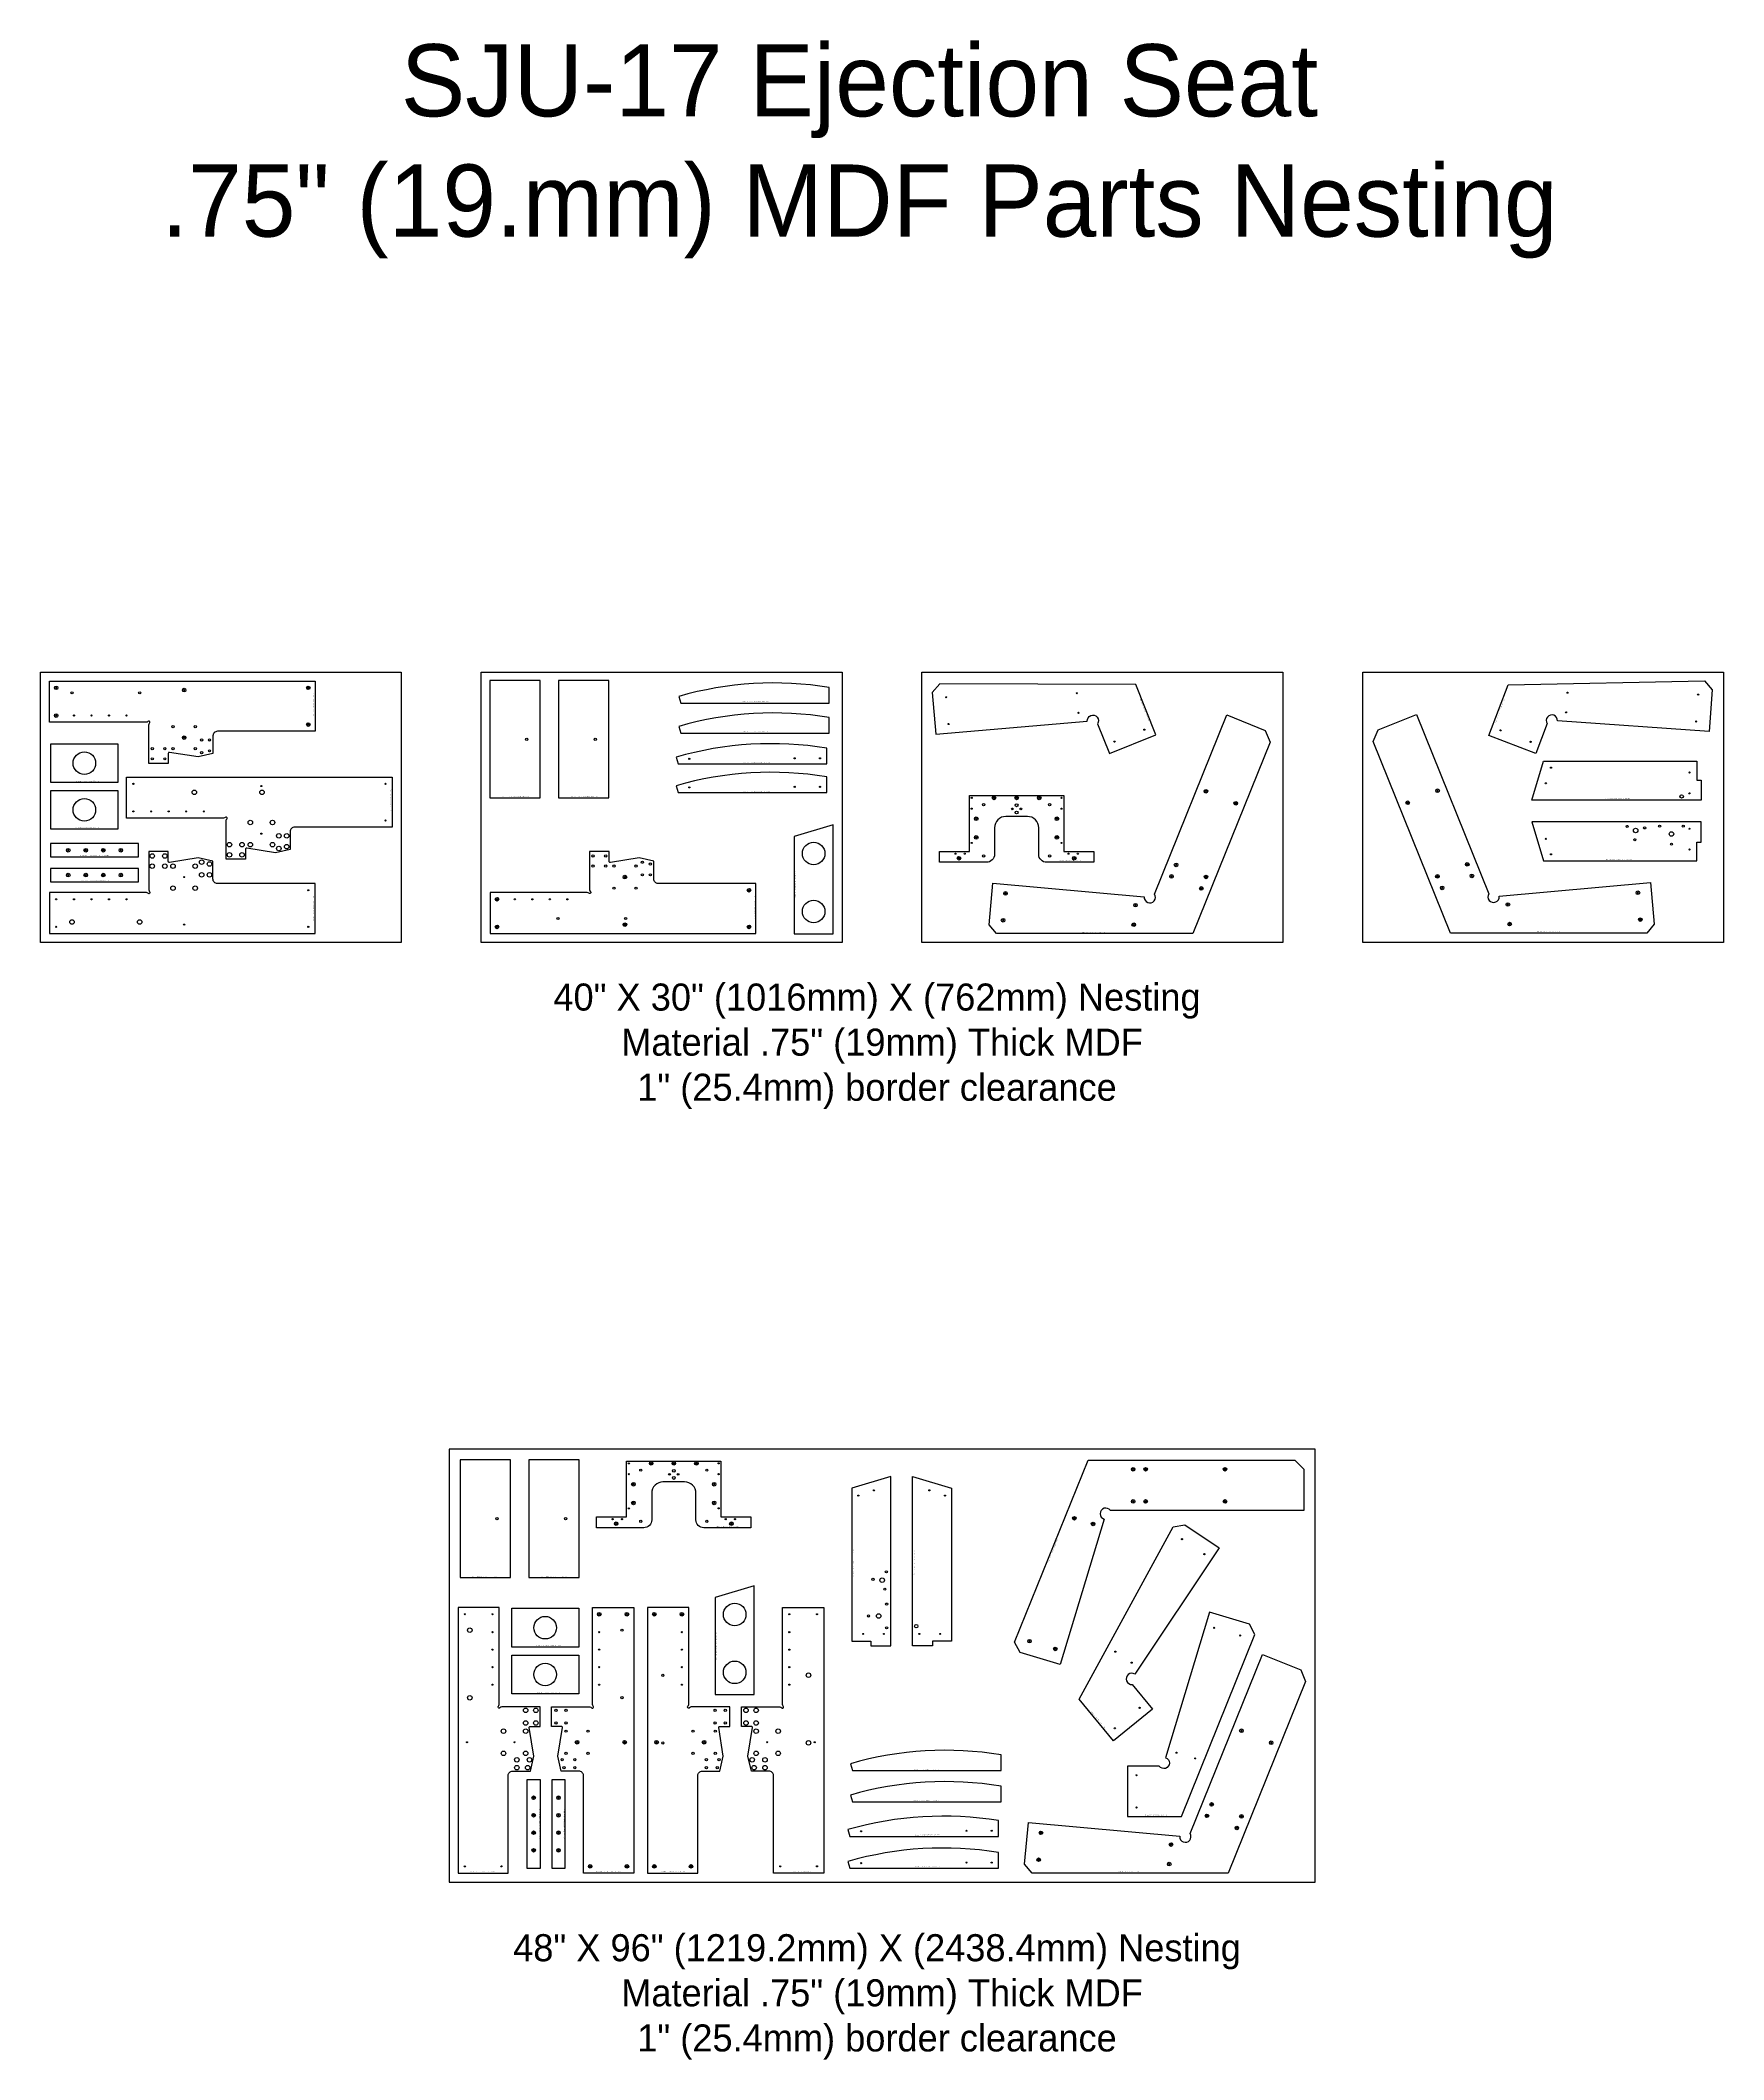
# Model space of a CAD drawing. Extents: x 64 to 250, y -163 to 61.
import ezdxf
from ezdxf.enums import TextEntityAlignment as Align

# ---------------------------------------------------------------- set-up
doc = ezdxf.new("R2010")
doc.units = 0
doc.header["$MEASUREMENT"] = 0
doc.layers.add('Info', color=4, linetype='Continuous')
doc.styles.add('Annotative', font='txt')

msp = doc.modelspace()

# ---------------------------------------------------------------- linework, layer by layer
at = {"color": 6, "linetype": 'Continuous'}
for points in [[(63.83, -8.87), (103.83, -8.87), (103.83, -38.87), (63.83, -38.87)], [(112.7, -8.87), (152.7, -8.87), (152.7, -38.87), (112.7, -38.87)], [(161.56, -8.87), (201.56, -8.87), (201.56, -38.87), (161.56, -38.87)], [(210.42, -8.87), (250.42, -8.87), (250.42, -38.87), (210.42, -38.87)], [(205.13, -143.03), (205.13, -95.03), (109.13, -95.03), (109.13, -143.03)]]:
    msp.add_lwpolyline(points, close=True, dxfattribs=at)
at = {"color": 7, "linetype": 'Continuous'}
for points in [[(75.94, -14.53, 1.101893), (75.76, -14.35, -0.189558), (75.58, -14.44), (64.83, -14.44), (64.83, -9.87), (94.28, -9.87), (94.28, -15.44), (83.46, -15.44, 0.414214), (82.96, -15.94), (82.96, -17.89), (81.33, -18.27), (78.15, -17.77, 0.461006), (78.01, -17.89), (78.01, -18.99), (75.86, -18.99), (75.86, -14.72, -0.213422)], [(151.28, -10.57, 0.110617), (134.59, -11.57), (134.82, -12.33), (151.28, -12.33)], [(179.88, -14.31, -1.380793), (181.03, -14.6), (182.34, -17.88), (187.5, -15.82), (185.28, -10.25), (163.53, -10.16), (162.7, -11.15), (163.1, -15.76)], [(232.01, -14.27, 1.380793), (230.87, -14.59), (229.61, -17.89), (224.41, -15.91), (226.55, -10.3), (248.29, -9.86), (249.14, -10.84), (248.82, -15.45)], [(151.28, -13.9, 0.110617), (134.59, -14.89), (134.82, -15.66), (151.28, -15.66)], [(169.42, -32.28), (186.19, -33.79, 1.380793), (187.34, -33.5), (195.37, -13.62), (199.61, -15.33), (200.16, -16.63), (191.58, -37.87), (169.83, -37.87), (169, -36.88)], [(242.74, -36.81), (241.91, -37.81), (220.16, -37.81), (211.58, -16.57), (212.13, -15.27), (216.36, -13.56), (224.39, -33.44, 1.380793), (225.55, -33.73), (242.32, -32.21)], [(151, -17.3, 0.110617), (134.31, -18.3), (134.54, -19.06), (151, -19.06)], [(151, -20.48, 0.110617), (134.31, -21.47), (134.54, -22.23), (151, -22.23)], [(84.14, -25.07), (73.39, -25.07), (73.39, -20.51), (102.84, -20.51), (102.84, -26.07), (92.02, -26.07, 0.414214), (91.52, -26.57), (91.52, -28.53), (89.89, -28.91), (86.71, -28.4, 0.461006), (86.57, -28.53), (86.57, -29.63), (84.42, -29.63), (84.42, -25.35, -0.213422), (84.5, -25.17, 1.074139), (84.33, -24.99, -0.176119)], [(177.27, -22.57), (177.27, -28.76), (180.6, -28.76), (180.6, -29.96), (175.38, -29.96, -0.414214), (174.5, -29.08), (174.5, -26.13, 0.414214), (173.25, -24.88), (170.85, -24.88, 0.414214), (169.6, -26.13), (169.6, -29.08, -0.414214), (168.72, -29.96), (163.49, -29.96), (163.49, -28.76), (166.82, -28.76), (166.82, -22.57)], [(75.58, -33.31), (64.83, -33.31), (64.83, -37.87), (94.28, -37.87), (94.28, -32.31), (83.46, -32.31, -0.414214), (82.96, -31.81), (82.96, -29.85), (81.33, -29.48), (78.15, -29.98, -0.461006), (78.01, -29.86), (78.01, -28.76), (75.86, -28.76), (75.86, -33.03, 0.213422), (75.94, -33.22, -1.062019), (75.76, -33.4, 0.145876)], [(124.8, -33.22, -1.062652), (124.63, -33.4, 0.21292), (124.44, -33.31), (113.7, -33.31), (113.7, -37.87), (143.14, -37.87), (143.14, -32.31), (132.32, -32.31, -0.414214), (131.82, -31.81), (131.82, -29.85), (130.2, -29.48), (127.02, -29.98, -0.461006), (126.87, -29.86), (126.87, -28.76), (124.72, -28.76), (124.72, -33.03, 0.213422)], [(172.44, -117.56), (171.83, -116.42), (179.97, -96.26), (202.88, -96.26), (203.88, -97.26), (203.88, -101.82), (182.45, -101.82, 1.380793), (181.74, -102.78), (176.86, -118.9)], [(139.27, -96.35), (139.27, -102.54), (142.6, -102.54), (142.6, -103.74), (137.38, -103.74, -0.414214), (136.5, -102.86), (136.5, -99.91, 0.414214), (135.25, -98.66), (132.85, -98.66, 0.414214), (131.6, -99.91), (131.6, -102.86, -0.414214), (130.72, -103.74), (125.49, -103.74), (125.49, -102.54), (128.82, -102.54), (128.82, -96.35)], [(185.16, -119.97, 1.380793), (184.86, -121.12), (187.1, -123.85), (182.8, -127.38), (179, -122.74), (189.41, -103.65), (190.68, -103.4), (194.52, -105.97)], [(114.69, -123.33), (114.69, -112.58), (110.13, -112.58), (110.13, -142.03), (115.69, -142.03), (115.69, -131.21, -0.414214), (116.19, -130.71), (118.15, -130.71), (118.52, -129.08), (118.02, -125.9, -0.461006), (118.14, -125.76), (119.25, -125.76), (119.25, -123.61), (114.97, -123.61, 0.213422), (114.78, -123.69, -1.062019), (114.61, -123.52, 0.145876)], [(124.94, -123.69, 1.101893), (125.12, -123.52, -0.189558), (125.03, -123.33), (125.03, -112.58), (129.6, -112.58), (129.6, -142.03), (124.03, -142.03), (124.03, -131.21, 0.414214), (123.53, -130.71), (121.58, -130.71), (121.2, -129.08), (121.7, -125.9, 0.461006), (121.58, -125.76), (120.48, -125.76), (120.48, -123.61), (124.75, -123.61, -0.213422)], [(135.8, -123.69, -1.062652), (135.62, -123.52, 0.21292), (135.7, -123.33), (135.7, -112.58), (131.14, -112.58), (131.14, -142.03), (136.7, -142.03), (136.7, -131.21, -0.414214), (137.2, -130.71), (139.16, -130.71), (139.53, -129.08), (139.03, -125.9, -0.461006), (139.15, -125.76), (140.26, -125.76), (140.26, -123.61), (135.98, -123.61, 0.213422)], [(146.1, -123.33), (146.1, -112.58), (150.67, -112.58), (150.67, -142.03), (145.1, -142.03), (145.1, -131.21, 0.414214), (144.6, -130.71), (142.65, -130.71), (142.27, -129.08), (142.78, -125.9, 0.461006), (142.65, -125.76), (141.55, -125.76), (141.55, -123.61), (145.82, -123.61, -0.213422), (146.01, -123.69, 1.074139), (146.19, -123.52, -0.176119)], [(188.56, -129.23, -1.380793), (187.86, -130.18), (184.33, -130.18), (184.33, -135.75), (190.33, -135.75), (198.47, -115.58), (197.86, -114.44), (193.44, -113.1)], [(173.35, -136.43), (190.13, -137.95, 1.380793), (191.28, -137.65), (199.31, -117.78), (203.54, -119.49), (204.09, -120.79), (195.51, -142.03), (173.77, -142.03), (172.93, -141.03)], [(170.32, -128.91, 0.110617), (153.63, -129.9), (153.86, -130.66), (170.32, -130.66)], [(170.32, -132.38, 0.110617), (153.63, -133.37), (153.86, -134.13), (170.32, -134.13)], [(170.04, -136.21, 0.110617), (153.35, -137.2), (153.58, -137.97), (170.04, -137.97)], [(170.04, -139.74, 0.110617), (153.35, -140.73), (153.58, -141.49), (170.04, -141.49)]]:
    msp.add_lwpolyline(points, format="xyb", close=True, dxfattribs=at)
for points in [[(113.67, -22.83), (119.24, -22.83), (119.24, -9.8), (113.67, -9.8)], [(121.28, -22.83), (126.84, -22.83), (126.84, -9.8), (121.28, -9.8)], [(64.99, -21.11), (64.99, -16.81), (72.42, -16.81), (72.42, -21.11)], [(247.44, -20.85), (247.94, -20.85), (247.94, -23.07), (229.16, -23.07), (230.47, -18.76), (247.44, -18.76)], [(64.99, -26.3), (64.99, -21.99), (72.42, -21.99), (72.42, -26.3)], [(151.7, -37.88), (151.7, -25.79), (147.4, -27.1), (147.4, -37.88)], [(247.44, -27.71), (247.94, -27.71), (247.94, -25.49), (229.16, -25.49), (230.47, -29.79), (247.44, -29.79)], [(74.72, -29.37), (74.72, -27.87), (64.95, -27.87), (64.95, -29.37)], [(64.95, -30.63), (64.95, -32.13), (74.72, -32.13), (74.72, -30.63)], [(110.37, -109.25), (115.94, -109.25), (115.94, -96.22), (110.37, -96.22)], [(117.98, -109.25), (123.55, -109.25), (123.55, -96.22), (117.98, -96.22)], [(155.88, -116.32), (155.88, -116.82), (158.09, -116.82), (158.09, -98.04), (153.79, -99.34), (153.79, -116.32)], [(162.74, -116.32), (162.74, -116.82), (160.52, -116.82), (160.52, -98.04), (164.82, -99.34), (164.82, -116.32)], [(142.96, -122.24), (142.96, -110.16), (138.65, -111.46), (138.65, -122.24)], [(116.09, -116.97), (116.09, -112.67), (123.52, -112.67), (123.52, -116.97)], [(116.09, -122.15), (116.09, -117.85), (123.52, -117.85), (123.52, -122.15)], [(119.26, -131.7), (117.76, -131.7), (117.76, -141.47), (119.26, -141.47)], [(120.52, -141.47), (122.02, -141.47), (122.02, -131.7), (120.52, -131.7)]]:
    msp.add_lwpolyline(points, close=True, dxfattribs=at)
for centre, radius in [((65.58, -10.62), 0.2), ((67.34, -11.17), 0.125), ((74.84, -11.17), 0.125), ((79.77, -10.87), 0.2), ((93.53, -10.62), 0.2), ((178.73, -11.22), 0.0625), ((233.11, -11.16), 0.0625), ((164.25, -11.66), 0.0625), ((178.92, -13.39), 0.0625), ((232.96, -13.34), 0.0625), ((247.6, -11.37), 0.0625), ((65.58, -13.69), 0.2), ((67.56, -13.69), 0.0625), ((69.5, -13.69), 0.0625), ((71.44, -13.69), 0.0625), ((73.39, -13.69), 0.0625), ((78.54, -14.92), 0.125), ((81, -14.92), 0.125), ((93.53, -14.69), 0.2), ((164.51, -14.63), 0.0625), ((186.21, -15.26), 0.0625), ((225.7, -15.33), 0.0625), ((247.39, -14.35), 0.0625), ((68.71, -18.96), 1.25), ((76.23, -17.37), 0.125), ((77.63, -17.37), 0.125), ((78.54, -17.37), 0.125), ((79.77, -16.14), 0.2), ((81, -17.37), 0.125), ((81.71, -16.39), 0.125), ((81.71, -17.8), 0.125), ((82.58, -16.39), 0.125), ((82.58, -17.6), 0.125), ((117.74, -16.32), 0.125), ((125.34, -16.32), 0.125), ((182.9, -16.58), 0.0625), ((229.03, -16.6), 0.0625), ((76.23, -18.49), 0.125), ((77.63, -18.49), 0.125), ((135.77, -18.49), 0.0625), ((147.45, -18.43), 0.0625), ((150.25, -18.43), 0.0625), ((231.29, -19.47), 0.0625), ((246.63, -20.01), 0.0625), ((74.14, -21.26), 0.0625), ((80.9, -22.2), 0.25), ((88.4, -22.2), 0.25), ((88.33, -21.51), 0.0625), ((102.09, -21.26), 0.0625), ((135.77, -21.66), 0.0625), ((147.45, -21.6), 0.0625), ((150.25, -21.6), 0.0625), ((193.03, -22.09), 0.2), ((218.71, -22.03), 0.2), ((230.71, -21.2), 0.0625), ((246.63, -22.32), 0.0625), ((68.71, -24.15), 1.25), ((74.14, -24.32), 0.0625), ((76.12, -24.32), 0.0625), ((78.06, -24.32), 0.0625), ((80, -24.32), 0.0625), ((81.95, -24.32), 0.0625), ((167.07, -22.82), 0.0625), ((167.07, -24.02), 0.0625), ((168.39, -23.57), 0.125), ((169.54, -22.82), 0.2), ((171.57, -24.04), 0.0968), ((172.05, -22.82), 0.2), ((172.05, -23.64), 0.156), ((172.05, -24.44), 0.156), ((172.52, -24.04), 0.0967), ((174.56, -22.82), 0.2), ((175.71, -23.57), 0.125), ((177.02, -22.82), 0.0625), ((177.02, -24.02), 0.0625), ((196.34, -23.42), 0.2), ((215.4, -23.36), 0.2), ((245.77, -22.66), 0.187), ((87.1, -25.55), 0.25), ((88.33, -26.78), 0.0625), ((89.56, -25.55), 0.25), ((90.27, -27.03), 0.25), ((91.14, -27.03), 0.25), ((102.09, -25.32), 0.0625), ((167.57, -25.13), 0.2), ((176.52, -25.13), 0.2), ((239.74, -25.98), 0.117), ((240.67, -26.43), 0.25), ((241.67, -26.15), 0.117), ((243.33, -25.95), 0.117), ((244.64, -26.82), 0.25), ((245.95, -25.95), 0.117), ((246.63, -26.24), 0.0625), ((66.92, -28.62), 0.2), ((68.86, -28.62), 0.2), ((70.81, -28.62), 0.2), ((72.75, -28.62), 0.2), ((76.23, -29.26), 0.25), ((77.63, -29.26), 0.25), ((84.79, -28), 0.25), ((84.79, -29.13), 0.25), ((86.19, -28), 0.25), ((86.19, -29.13), 0.25), ((87.1, -28.01), 0.25), ((89.56, -28.01), 0.25), ((90.27, -28.43), 0.25), ((91.14, -28.23), 0.25), ((149.55, -28.99), 1.25), ((165.27, -29.01), 0.0625), ((166.3, -29.01), 0.0625), ((167.07, -27.81), 0.0625), ((167.57, -27.2), 0.2), ((176.52, -27.2), 0.2), ((177.02, -27.81), 0.0625), ((177.8, -29.01), 0.0625), ((178.83, -29.01), 0.0625), ((230.71, -27.36), 0.0625), ((231.29, -29.08), 0.0625), ((240.58, -27.46), 0.117), ((244.64, -27.95), 0.117), ((246.63, -28.54), 0.0625), ((66.92, -31.38), 0.2), ((68.86, -31.38), 0.2), ((70.81, -31.38), 0.2), ((72.75, -31.38), 0.2), ((76.23, -30.38), 0.25), ((77.63, -30.38), 0.25), ((78.54, -30.38), 0.25), ((81, -30.38), 0.25), ((81.71, -29.95), 0.25), ((81.71, -31.35), 0.25), ((82.58, -30.15), 0.25), ((82.58, -31.35), 0.25), ((125.1, -29.26), 0.125), ((125.1, -30.38), 0.125), ((126.5, -29.26), 0.125), ((126.5, -30.38), 0.125), ((127.41, -30.38), 0.125), ((129.86, -30.38), 0.125), ((130.57, -29.95), 0.125), ((130.57, -31.35), 0.125), ((131.45, -30.15), 0.125), ((131.45, -31.35), 0.125), ((165.66, -29.51), 0.2), ((168.39, -29.26), 0.125), ((175.71, -29.26), 0.125), ((178.44, -29.51), 0.2), ((189.22, -31.53), 0.2), ((189.73, -30.25), 0.2), ((218.7, -31.52), 0.2), ((222, -30.19), 0.2), ((222.52, -31.47), 0.2), ((78.54, -32.83), 0.25), ((79.77, -31.6), 0.0625), ((81, -32.83), 0.25), ((93.53, -33.06), 0.0625), ((127.41, -32.83), 0.125), ((128.63, -31.6), 0.2), ((129.86, -32.83), 0.125), ((142.39, -33.06), 0.2), ((170.82, -33.41), 0.2), ((192.52, -32.86), 0.2), ((193.04, -31.59), 0.2), ((219.22, -32.8), 0.2), ((240.92, -33.34), 0.2), ((65.58, -34.06), 0.0625), ((67.56, -34.06), 0.0625), ((69.5, -34.06), 0.0625), ((71.44, -34.06), 0.0625), ((73.39, -34.06), 0.0625), ((114.45, -34.06), 0.2), ((116.42, -34.06), 0.0625), ((118.36, -34.06), 0.0625), ((120.31, -34.06), 0.0625), ((122.25, -34.06), 0.0625), ((149.55, -35.41), 1.25), ((185.23, -34.71), 0.2), ((226.51, -34.64), 0.2), ((65.58, -37.12), 0.0625), ((67.34, -36.58), 0.25), ((74.84, -36.58), 0.25), ((79.77, -36.87), 0.0625), ((93.53, -37.12), 0.0625), ((114.45, -37.12), 0.2), ((121.2, -36.19), 0.125), ((128.63, -36.87), 0.2), ((128.7, -36.19), 0.125), ((142.39, -37.12), 0.2), ((170.55, -36.38), 0.2), ((185.04, -36.88), 0.2), ((226.7, -36.81), 0.2), ((241.19, -36.32), 0.2), ((129.07, -96.6), 0.0625), ((129.07, -97.8), 0.0625), ((130.39, -97.35), 0.125), ((131.54, -96.6), 0.2), ((133.57, -97.82), 0.0968), ((134.05, -96.6), 0.2), ((134.05, -97.42), 0.156), ((134.05, -98.22), 0.156), ((134.52, -97.82), 0.0967), ((136.56, -96.6), 0.2), ((137.71, -97.35), 0.125), ((139.02, -96.6), 0.0625), ((139.02, -97.8), 0.0625), ((184.97, -97.26), 0.2), ((186.35, -97.26), 0.2), ((195.15, -97.26), 0.2), ((129.57, -98.91), 0.2), ((138.52, -98.91), 0.2), ((154.5, -100.17), 0.0625), ((156.23, -99.59), 0.0625), ((162.38, -99.59), 0.0625), ((164.11, -100.17), 0.0625), ((184.97, -100.82), 0.2), ((186.35, -100.82), 0.2), ((195.15, -100.82), 0.2), ((114.44, -102.74), 0.125), ((122.05, -102.74), 0.125), ((127.27, -102.79), 0.0625), ((128.3, -102.79), 0.0625), ((129.07, -101.59), 0.0625), ((129.57, -100.98), 0.2), ((130.39, -103.04), 0.125), ((137.71, -103.04), 0.125), ((138.52, -100.98), 0.2), ((139.02, -101.59), 0.0625), ((139.8, -102.79), 0.0625), ((140.83, -102.79), 0.0625), ((178.45, -102.69), 0.2), ((127.66, -103.29), 0.2), ((140.44, -103.29), 0.2), ((180.53, -103.32), 0.2), ((190.38, -105), 0.0625), ((192.86, -106.66), 0.0625), ((156.13, -109.46), 0.117), ((157.15, -109.55), 0.25), ((157.61, -108.62), 0.117), ((157.44, -110.55), 0.117), ((110.88, -113.33), 0.0625), ((113.94, -113.33), 0.0625), ((119.8, -114.82), 1.25), ((125.78, -113.33), 0.2), ((128.85, -113.33), 0.2), ((131.89, -113.33), 0.2), ((134.95, -113.33), 0.2), ((140.8, -113.36), 1.25), ((146.85, -113.33), 0.0625), ((149.92, -113.33), 0.0625), ((155.64, -113.52), 0.117), ((156.76, -113.52), 0.25), ((157.64, -112.2), 0.117), ((111.43, -115.09), 0.25), ((113.94, -115.31), 0.0625), ((125.78, -115.31), 0.0625), ((128.3, -115.09), 0.125), ((134.95, -115.31), 0.0625), ((146.85, -115.31), 0.0625), ((155.04, -115.51), 0.0625), ((157.34, -115.51), 0.0625), ((157.64, -114.83), 0.117), ((160.93, -114.65), 0.187), ((161.27, -115.51), 0.0625), ((163.57, -115.51), 0.0625), ((173.48, -116.31), 0.2), ((193.96, -114.83), 0.0625), ((196.82, -115.69), 0.0625), ((113.94, -117.25), 0.0625), ((125.78, -117.25), 0.0625), ((134.95, -117.25), 0.0625), ((140.8, -119.77), 1.25), ((146.85, -117.25), 0.0625), ((176.34, -117.17), 0.2), ((183, -117.48), 0.0625), ((184.81, -118.69), 0.0625), ((113.94, -119.19), 0.0625), ((119.8, -120), 1.25), ((125.78, -119.19), 0.0625), ((132.83, -120.09), 0.125), ((134.95, -119.19), 0.0625), ((146.85, -119.19), 0.0625), ((148.98, -120.09), 0.25), ((111.43, -122.59), 0.25), ((113.94, -121.14), 0.0625), ((125.78, -121.14), 0.0625), ((128.3, -122.59), 0.125), ((134.95, -121.14), 0.0625), ((146.85, -121.14), 0.0625), ((117.62, -123.98), 0.25), ((117.62, -125.38), 0.25), ((118.75, -123.98), 0.25), ((118.75, -125.38), 0.25), ((120.98, -123.98), 0.125), ((120.98, -125.38), 0.125), ((122.1, -123.98), 0.125), ((122.1, -125.38), 0.125), ((138.63, -123.98), 0.125), ((138.63, -125.38), 0.125), ((139.76, -123.98), 0.125), ((139.76, -125.38), 0.125), ((142.05, -123.98), 0.25), ((142.05, -125.38), 0.25), ((143.17, -123.98), 0.25), ((143.17, -125.38), 0.25), ((185.69, -123.71), 0.0625), ((111.13, -127.52), 0.0625), ((115.17, -126.29), 0.25), ((116.4, -127.52), 0.0625), ((117.63, -126.29), 0.25), ((122.1, -126.29), 0.125), ((123.33, -127.52), 0.2), ((124.55, -126.29), 0.125), ((128.6, -127.52), 0.2), ((132.14, -127.52), 0.2), ((132.83, -127.59), 0.125), ((136.18, -126.29), 0.125), ((137.41, -127.52), 0.2), ((138.64, -126.29), 0.125), ((143.17, -126.29), 0.25), ((144.4, -127.52), 0.0625), ((145.62, -126.29), 0.25), ((148.98, -127.59), 0.25), ((149.67, -127.52), 0.0625), ((182.94, -125.97), 0.0625), ((196.97, -126.25), 0.2), ((200.27, -127.58), 0.2), ((115.17, -128.75), 0.25), ((116.65, -129.46), 0.25), ((117.63, -128.75), 0.25), ((118.05, -129.46), 0.25), ((121.67, -129.46), 0.125), ((122.1, -128.75), 0.125), ((123.08, -129.46), 0.125), ((124.55, -128.75), 0.125), ((136.18, -128.75), 0.125), ((137.66, -129.46), 0.125), ((138.64, -128.75), 0.125), ((139.06, -129.46), 0.125), ((142.74, -129.46), 0.25), ((143.17, -128.75), 0.25), ((144.15, -129.46), 0.25), ((145.62, -128.75), 0.25), ((189.77, -128.68), 0.0625), ((191.85, -129.31), 0.0625), ((116.65, -130.33), 0.25), ((117.85, -130.33), 0.25), ((121.87, -130.33), 0.125), ((123.08, -130.33), 0.125), ((137.66, -130.33), 0.125), ((138.86, -130.33), 0.125), ((142.95, -130.33), 0.25), ((144.15, -130.33), 0.25), ((185.33, -131.18), 0.0625), ((118.51, -133.67), 0.2), ((121.27, -133.67), 0.2), ((193.67, -134.41), 0.2), ((118.51, -135.61), 0.2), ((121.27, -135.61), 0.2), ((185.33, -134.75), 0.0625), ((193.15, -135.68), 0.2), ((196.97, -135.74), 0.2), ((118.51, -137.55), 0.2), ((121.27, -137.55), 0.2), ((154.81, -137.39), 0.0625), ((166.49, -137.33), 0.0625), ((169.29, -137.33), 0.0625), ((174.75, -137.56), 0.2), ((189.17, -138.86), 0.2), ((196.46, -137.02), 0.2), ((118.51, -139.5), 0.2), ((121.27, -139.5), 0.2), ((154.81, -140.92), 0.0625), ((166.49, -140.86), 0.0625), ((169.29, -140.86), 0.0625), ((174.49, -140.54), 0.2), ((188.97, -141.03), 0.2), ((110.88, -141.28), 0.0625), ((114.94, -141.28), 0.0625), ((124.78, -141.28), 0.2), ((128.85, -141.28), 0.2), ((131.89, -141.28), 0.2), ((135.95, -141.28), 0.2), ((145.85, -141.28), 0.0625), ((149.92, -141.28), 0.0625)]:
    msp.add_circle(centre, radius, dxfattribs=at)
for centre in [(65.58, -10.62), (79.77, -10.87), (93.53, -10.62), (65.58, -13.69), (93.53, -14.69), (79.77, -16.14), (193.03, -22.09), (218.71, -22.03), (196.34, -23.42), (215.4, -23.36), (66.92, -28.62), (68.86, -28.62), (70.81, -28.62), (72.75, -28.62), (66.92, -31.38), (68.86, -31.38), (70.81, -31.38), (72.75, -31.38), (189.73, -30.25), (222, -30.19), (128.63, -31.6), (142.39, -33.06), (170.82, -33.41), (189.22, -31.53), (192.52, -32.86), (193.04, -31.59), (218.7, -31.52), (219.22, -32.8), (222.52, -31.47), (240.92, -33.34), (114.45, -34.06), (185.23, -34.71), (226.51, -34.64), (114.45, -37.12), (128.63, -36.87), (142.39, -37.12), (170.55, -36.38), (185.04, -36.88), (226.7, -36.81), (241.19, -36.32), (184.97, -97.26), (186.35, -97.26), (195.15, -97.26), (178.45, -102.69), (184.97, -100.82), (186.35, -100.82), (195.15, -100.82), (180.53, -103.32), (125.78, -113.33), (128.85, -113.33), (131.89, -113.33), (134.95, -113.33), (173.48, -116.31), (176.34, -117.17), (123.33, -127.52), (128.6, -127.52), (132.14, -127.52), (137.41, -127.52), (196.97, -126.25), (200.27, -127.58), (118.51, -133.67), (121.27, -133.67), (118.51, -135.61), (121.27, -135.61), (193.15, -135.68), (193.67, -134.41), (196.97, -135.74), (118.51, -137.55), (121.27, -137.55), (174.75, -137.56), (189.17, -138.86), (196.46, -137.02), (118.51, -139.5), (121.27, -139.5), (174.49, -140.54), (188.97, -141.03), (124.78, -141.28), (128.85, -141.28), (131.89, -141.28), (135.95, -141.28)]:
    msp.add_circle(centre, 0.065)
at = {"linetype": 'Continuous'}
for centre in [(169.54, -22.82), (172.05, -22.82), (174.56, -22.82), (167.57, -25.13), (176.52, -25.13), (167.57, -27.2), (176.52, -27.2), (165.66, -29.51), (178.44, -29.51), (131.54, -96.6), (134.05, -96.6), (136.56, -96.6), (129.57, -98.91), (138.52, -98.91), (129.57, -100.98), (138.52, -100.98), (127.66, -103.29), (140.44, -103.29)]:
    msp.add_circle(centre, 0.065, dxfattribs=at)

# ---------------------------------------------------------------- texts
at = {"layer": 'Info', "color": 4, "linetype": 'Continuous'}
for s, p in [('40" X 30" (1016mm) X (762mm) Nesting ', (157.13, -46.4)), ('Material .75" (19mm) Thick MDF', (157.13, -51.4)), ('1" (25.4mm) border clearance ', (157.13, -56.4)), ('48" X 96" (1219.2mm) X (2438.4mm) Nesting ', (157.13, -151.8)), ('Material .75" (19mm) Thick MDF', (157.13, -156.8)), ('1" (25.4mm) border clearance ', (157.13, -161.8))]:
    msp.add_text(s, height=3, dxfattribs=at).set_placement(p, align=Align.CENTER)
at = {"layer": 'Info', "color": 4, "linetype": 'Continuous', "insert": (154.63, 60.74), "char_height": 8, "attachment_point": 2}
msp.add_mtext_dynamic_manual_height_columns('SJU-17 Ejection Seat \\P.75" (19.mm) MDF Parts Nesting', width=208.7087, gutter_width=15, heights=[0], dxfattribs=at)
at = {"layer": 'Info', "char_height": 0.05, "attachment_point": 2, "style": 'Annotative'}
for s, insert, rotation in [('Vertical Mounting Rail B - Qty 1 - PN# OH3A2A-52 - CNC - Item 43 - Thick .75" (19.05mm)', (94.1, -12.66), 90), ('Left Inboard Seat Mount - Qty 1 - PN# OH3A2A-48 - CNC - Item 39 - Thick .75" (19.05mm)', (186.22, -13.1), 111.7717), ('Right Inboard Seat Mount - Qty 1 - PN# OH3A2A-50 - CNC - Item 41 - Thick .75" (19.05mm)', (225.66, -13.17), 249.1616), ('Vertical Mounting Rail C - Qty 1 - PN# OH3A2A-53 - CNC - Item 44 - Thick .75" (19.05mm)', (102.66, -23.3), 90), ('Center Seat Pan Internal Support - Qty 1 - PN# OH3A2A-18 - CNC - Item 9 - Thick .75" (19.05mm)', (147.58, -32.49), 270), ('Vertical Mounting Rail A - Qty 1 - PN# OH3A2A-51 - CNC - Item 42 - Thick .75" (19.05mm)', (94.1, -35.09), 90), ('Vertical Mounting Rail D - Qty 1 - PN# OH3A2A-54 - CNC - Item 45 - Thick .75" (19.05mm)', (142.97, -35.09), 90), ('Right Outboard Seat Mount - Qty 1 - PN# OH3A2A-49 - CNC - Item 40 - Thick .75" (19.05mm)', (176.05, -106.4), 248), ('LH Seat Pan Outboard Support - Qty 1 - PN# OH3A2A-23 - CNC - Item 14 - Thick .75" (19.05mm)', (153.99, -107.64), 270), ('RH Seat Pan Outboard Support - Qty 1 - PN# OH3A2A-24 - CNC - Item 15 - Thick .75" (19.05mm)', (160.71, -107.43), 270), ('Center Seat Pan Internal Support - Qty 1 - PN# OH3A2A-18 - CNC - Item 9 - Thick .75" (19.05mm)', (138.83, -116.85), 270), ('Right Inboard Seat Mount - Qty 1 - PN# OH3A2A-50 - CNC - Item 41 - Thick .75" (19.05mm)', (181.05, -124.94), 309.3832), ('Right Parachute Container Mounting Strip - Qty 1 - PN# OH3A2A-76 - CNC - Item 67 - Thick .75" (19.05mm)', (119.09, -136.58), 90), ('Left Parachute Container Mounting Strip - Qty 1 - PN# OH3A2A-75 - CNC - Item 66 - Thick .75" (19.05mm)', (121.85, -136.58), 90)]:
    msp.add_mtext_dynamic_manual_height_columns(s, width=5.3173, gutter_width=0.625, heights=[0.083], dxfattribs=dict(at, insert=insert, rotation=rotation))
for s, insert in [('Seat Back Vertical Support B - Qty 2 - PN# OH3A2A-28 - CNC - Item 19 - Thick .75" (19.05mm)', (143.06, -12.13)), ('Seat Back Vertical Support B - Qty 2 - PN# OH3A2A-28 - CNC - Item 19 - Thick .75" (19.05mm)', (143.06, -15.46)), ('Seat Back Vertical Support A - Qty 2 - PN# OH3A2A-27 - CNC - Item 18 - Thick .75" (19.05mm)', (143.21, -18.87)), ('Horizontal Seat Pan Support - Qty 2 - PN# OH3A2A-25 - CNC - Item 16 - Thick .75" (19.05mm)', (68.91, -20.93)), ('Seat Back Vertical Support A - Qty 2 - PN# OH3A2A-27 - CNC - Item 18 - Thick .75" (19.05mm)', (143.21, -22.05)), ('Lower Horizontal Mounting Rail - Qty 2 - PN# OH3A2A-55 - CNC - Item 46 - Thick .75" (19.05mm)', (116.46, -22.66)), ('Lower Horizontal Mounting Rail - Qty 2 - PN# OH3A2A-55 - CNC - Item 46 - Thick .75" (19.05mm)', (124.07, -22.66)), ('RH Seat Pan Outboard Support - Qty 1 - PN# OH3A2A-24 - CNC - Item 15 - Thick .75" (19.05mm)', (238.56, -22.88)), ('Horizontal Seat Pan Support - Qty 2 - PN# OH3A2A-25 - CNC - Item 16 - Thick .75" (19.05mm)', (68.91, -26.11)), ('Right Parachute Container Mounting Strip - Qty 1 - PN# OH3A2A-76 - CNC - Item 67 - Thick .75" (19.05mm)', (69.84, -29.2)), ('Seat Pan Base - Qty 1 - PN# OH3A2A-11 - CNC - Item 2 - Thick .75" (19.05mm)', (177.99, -29.77)), ('LH Seat Pan Outboard Support - Qty 1 - PN# OH3A2A-23 - CNC - Item 14 - Thick .75" (19.05mm)', (238.77, -29.6)), ('Left Parachute Container Mounting Strip - Qty 1 - PN# OH3A2A-75 - CNC - Item 66 - Thick .75" (19.05mm)', (69.84, -31.95)), ('Left Outboard Seat Mount - Qty 1 - PN# OH3A2A-47 - CNC - Item 38 - Thick .75" (19.05mm)', (180.7, -37.69)), ('Right Outboard Seat Mount - Qty 1 - PN# OH3A2A-49 - CNC - Item 40 - Thick .75" (19.05mm)', (231.04, -37.64)), ('Seat Pan Base - Qty 1 - PN# OH3A2A-11 - CNC - Item 2 - Thick .75" (19.05mm)', (139.99, -103.55)), ('Lower Horizontal Mounting Rail - Qty 2 - PN# OH3A2A-55 - CNC - Item 46 - Thick .75" (19.05mm)', (113.16, -109.08)), ('Lower Horizontal Mounting Rail - Qty 2 - PN# OH3A2A-55 - CNC - Item 46 - Thick .75" (19.05mm)', (120.77, -109.08)), ('Horizontal Seat Pan Support - Qty 2 - PN# OH3A2A-25 - CNC - Item 16 - Thick .75" (19.05mm)', (120.01, -116.78)), ('Horizontal Seat Pan Support - Qty 2 - PN# OH3A2A-25 - CNC - Item 16 - Thick .75" (19.05mm)', (120.01, -121.97)), ('Seat Back Vertical Support B - Qty 2 - PN# OH3A2A-28 - CNC - Item 19 - Thick .75" (19.05mm)', (162.1, -130.47)), ('Seat Back Vertical Support B - Qty 2 - PN# OH3A2A-28 - CNC - Item 19 - Thick .75" (19.05mm)', (162.1, -133.94)), ('Left Inboard Seat Mount - Qty 1 - PN# OH3A2A-48 - CNC - Item 39 - Thick .75" (19.05mm)', (187.33, -135.56)), ('Seat Back Vertical Support A - Qty 2 - PN# OH3A2A-27 - CNC - Item 18 - Thick .75" (19.05mm)', (162.25, -137.78)), ('Vertical Mounting Rail A - Qty 1 - PN# OH3A2A-51 - CNC - Item 42 - Thick .75" (19.05mm)', (112.92, -141.85)), ('Vertical Mounting Rail B - Qty 1 - PN# OH3A2A-52 - CNC - Item 43 - Thick .75" (19.05mm)', (126.81, -141.85)), ('Vertical Mounting Rail D - Qty 1 - PN# OH3A2A-54 - CNC - Item 45 - Thick .75" (19.05mm)', (133.92, -141.85)), ('Vertical Mounting Rail C - Qty 1 - PN# OH3A2A-53 - CNC - Item 44 - Thick .75" (19.05mm)', (147.88, -141.85)), ('Seat Back Vertical Support A - Qty 2 - PN# OH3A2A-27 - CNC - Item 18 - Thick .75" (19.05mm)', (162.25, -141.3)), ('Left Outboard Seat Mount - Qty 1 - PN# OH3A2A-47 - CNC - Item 38 - Thick .75" (19.05mm)', (184.63, -141.85))]:
    msp.add_mtext_dynamic_manual_height_columns(s, width=5.3173, gutter_width=0.625, heights=[0.083], dxfattribs=dict(at, insert=insert))
at = {"layer": 'Info', "color": 1, "char_height": 0.05, "attachment_point": 2, "style": 'Annotative'}
for insert in [(177.99, -29.86), (139.99, -103.64)]:
    msp.add_mtext_dynamic_manual_height_columns('NOTE Counter-Sinks on Both Sides - Check eDrawing', width=2.7273, gutter_width=0.625, heights=[0.083], dxfattribs=dict(at, insert=insert))

doc.saveas('drawing.dxf')
